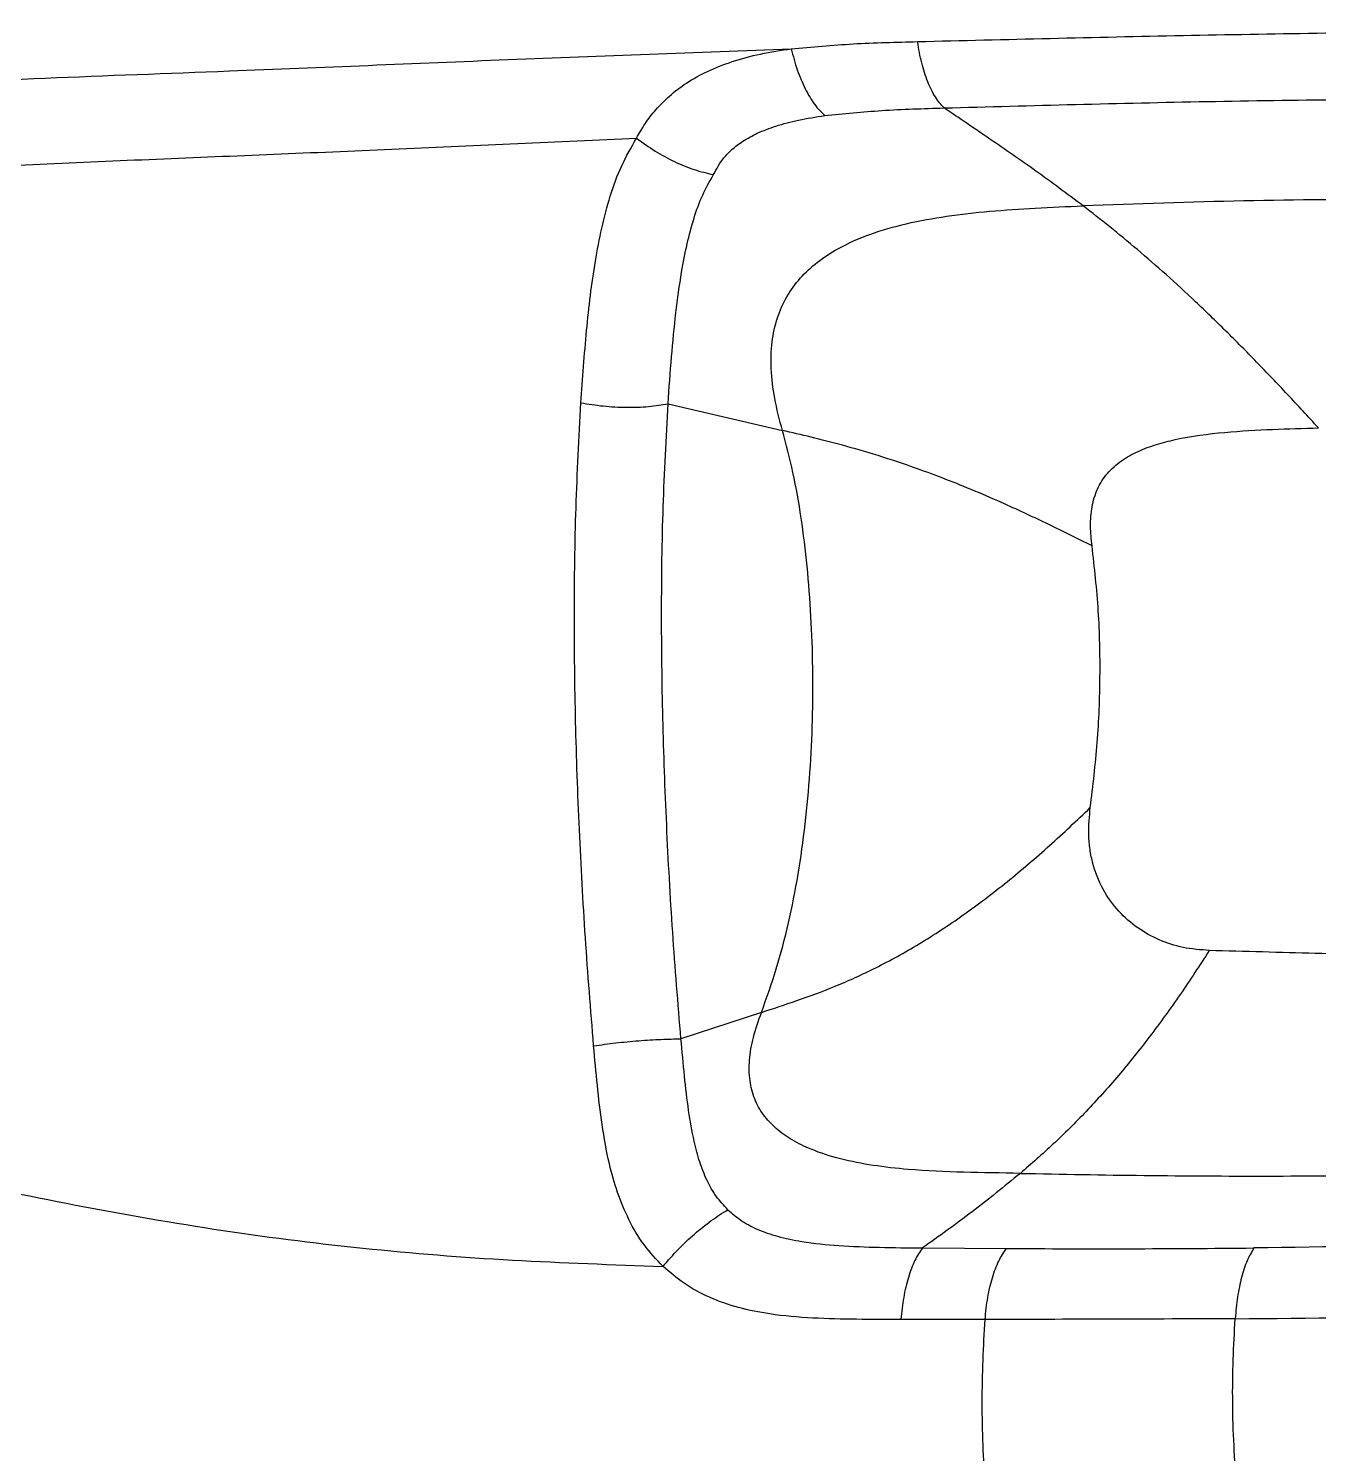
# Model space of a CAD drawing. Extents: x 939 to 1039, y 781 to 934.
# Drawn here: x 976.59 to 983.9, y 822.21 to 830.27 of the extents above; entities that cross this region are included whole.
import ezdxf

# ---------------------------------------------------------------- set-up
doc = ezdxf.new("R2010")
doc.units = 0
doc.header["$MEASUREMENT"] = 0
doc.layers.add('1', color=4, linetype='Continuous')

# ---------------------------------------------------------------- blocks, each defined once
blk = doc.blocks.new('Envoy')
at = {"layer": '1', "color": 3, "linetype": 'Continuous', "lineweight": 25}
for p, q in [((41.3826, 30.4748), (41.3828, 30.4747)), ((41.8166, 30.2687), (41.818, 30.2685)), ((41.5605, 28.9718), (42.2077, 28.8214)), ((42.0891, 25.5291), (41.6335, 25.3791)), ((43.0004, 24.1965), (43.4753, 24.1931)), ((43.3546, 23.7919), (42.8783, 23.7918))]:
    blk.add_line(p, q, dxfattribs=at)
for points, knots in [([(42.9726, 31.0208), (43.4725, 31.0333), (44.4724, 31.0583), (45.9929, 31.0804), (47.0177, 31.0901), (47.53, 31.095)], [0, 0, 0, 0, 0.333357, 0.666751, 1, 1, 1, 1]), ([(35.9769, 30.7057), (36.3176, 30.7259), (36.9995, 30.7663), (38.0332, 30.8167), (39.2499, 30.8599), (40.6528, 30.9206), (41.7219, 30.9605), (42.2573, 30.9804)], [0, 0, 0, 0, 0.166655, 0.333473, 0.499961, 0.749561, 1, 1, 1, 1]), ([(41.3826, 30.4748), (41.3978, 30.502), (41.4291, 30.5583), (41.4912, 30.6385), (41.569, 30.7169), (41.6665, 30.7907), (41.7857, 30.8568), (41.9265, 30.9117), (42.0857, 30.954), (42.1991, 30.9715), (42.2573, 30.9804)], [0, 0, 0, 0, 0.092253, 0.190375, 0.296336, 0.412557, 0.541296, 0.683442, 0.837482, 1, 1, 1, 1]), ([(42.2573, 30.9804), (42.3742, 30.9909), (42.611, 31.0121), (42.8511, 31.0179), (42.9726, 31.0208)], [0, 0, 0, 0, 0.493821, 1, 1, 1, 1]), ([(42.2573, 30.9804), (42.2681, 30.9396), (42.2896, 30.8581), (42.3354, 30.7516), (42.3883, 30.6616), (42.4276, 30.6222), (42.4472, 30.6024)], [0, 0, 0, 0, 0.25, 0.499998, 0.749999, 1, 1, 1, 1]), ([(43.123, 30.6456), (43.106, 30.6645), (43.072, 30.7023), (43.0289, 30.7913), (42.9937, 30.8977), (42.9796, 30.9797), (42.9726, 31.0208)], [0, 0, 0, 0, 0.25, 0.499999, 0.75, 1, 1, 1, 1]), ([(42.4472, 30.6024), (42.5547, 30.6131), (42.7788, 30.6355), (43.0051, 30.6421), (43.123, 30.6456)], [0, 0, 0, 0, 0.4793016, 1, 1, 1, 1]), ([(43.123, 30.6456), (43.6185, 30.6591), (44.6101, 30.6863), (46.1132, 30.7013), (47.1232, 30.6994), (47.6279, 30.6984)], [0, 0, 0, 0, 0.333219, 0.666794, 1, 1, 1, 1]), ([(43.9093, 30.0916), (43.8194, 30.1587), (43.6374, 30.2946), (43.3803, 30.4711), (43.2092, 30.5871), (43.123, 30.6456)], [0, 0, 0, 0, 0.3263, 0.66039, 1, 1, 1, 1]), ([(41.818, 30.2685), (41.8354, 30.3009), (41.8628, 30.352), (41.9233, 30.4134), (41.986, 30.461), (42.0692, 30.5062), (42.175, 30.5464), (42.3031, 30.5799), (42.3974, 30.5946), (42.4472, 30.6024)], [0, 0, 0, 0, 0.165247, 0.259667, 0.367017, 0.492214, 0.639369, 0.809547, 1, 1, 1, 1]), ([(36.0939, 30.2241), (36.5255, 30.2502), (37.3884, 30.3023), (38.7052, 30.3584), (40.0349, 30.4126), (40.9338, 30.4541), (41.3826, 30.4748)], [0, 0, 0, 0, 0.250054, 0.499923, 0.750304, 1, 1, 1, 1]), ([(41.0675, 28.9775), (41.0772, 29.1146), (41.0966, 29.3867), (41.1358, 29.7154), (41.1834, 29.967), (41.2314, 30.1479), (41.2937, 30.3208), (41.3529, 30.4234), (41.3826, 30.4748)], [0, 0, 0, 0, 0.25356, 0.503442, 0.627568, 0.751417, 0.875437, 1, 1, 1, 1]), ([(41.3828, 30.4747), (41.4171, 30.4495), (41.4859, 30.3991), (41.5967, 30.3396), (41.7087, 30.2933), (41.7807, 30.2769), (41.8166, 30.2687)], [0, 0, 0, 0, 0.25, 0.5, 0.750001, 1, 1, 1, 1]), ([(41.5605, 28.9718), (41.5668, 29.0608), (41.5789, 29.2351), (41.6034, 29.4846), (41.6324, 29.6974), (41.6666, 29.8752), (41.7053, 30.0209), (41.7524, 30.1534), (41.7964, 30.2307), (41.818, 30.2685)], [0, 0, 0, 0, 0.187305, 0.366976, 0.538396, 0.661367, 0.779324, 0.89215, 1, 1, 1, 1]), ([(42.2077, 28.8214), (42.1916, 28.8817), (42.1613, 28.9956), (42.141, 29.1641), (42.1449, 29.3175), (42.1742, 29.4558), (42.2283, 29.5786), (42.306, 29.6856), (42.4049, 29.7768), (42.5368, 29.8623), (42.7065, 29.9365), (42.9142, 29.9953), (43.142, 30.0363), (43.3862, 30.0632), (43.6445, 30.0802), (43.8193, 30.0877), (43.9093, 30.0916)], [0, 0, 0, 0, 0.076535, 0.144332, 0.204679, 0.2593, 0.310261, 0.359727, 0.409653, 0.461535, 0.535345, 0.615473, 0.702185, 0.795336, 0.894667, 1, 1, 1, 1]), ([(48.3684, 30.0558), (48.0736, 30.0698), (47.4838, 30.0977), (46.6024, 30.1208), (45.7163, 30.1299), (44.822, 30.1238), (44.2136, 30.1024), (43.9093, 30.0916)], [0, 0, 0, 0, 0.1997, 0.399532, 0.599497, 0.799629, 1, 1, 1, 1]), ([(45.2417, 28.8354), (45.1835, 28.8987), (45.0678, 29.0246), (44.8924, 29.2084), (44.7181, 29.3844), (44.5461, 29.5503), (44.3782, 29.7045), (44.2157, 29.8459), (44.0587, 29.9757), (43.9592, 30.0529), (43.9093, 30.0916)], [0, 0, 0, 0, 0.129189, 0.256568, 0.382244, 0.506527, 0.629899, 0.752969, 0.876231, 1, 1, 1, 1]), ([(41.1394, 25.3399), (41.123, 25.5435), (41.0902, 25.9495), (41.0568, 26.5628), (41.035, 27.1745), (41.0281, 27.7831), (41.0357, 28.3874), (41.0569, 28.7805), (41.0675, 28.9775)], [0, 0, 0, 0, 0.166948, 0.333064, 0.499071, 0.665363, 0.832226, 1, 1, 1, 1]), ([(41.0675, 28.9775), (41.1092, 28.9707), (41.1928, 28.9572), (41.3255, 28.9507), (41.4534, 28.9542), (41.5248, 28.9659), (41.5605, 28.9718)], [0, 0, 0, 0, 0.2500004, 0.4999996, 0.7499982, 1, 1, 1, 1]), ([(41.6335, 25.3791), (41.6171, 25.5801), (41.5843, 25.9817), (41.5508, 26.5888), (41.5288, 27.1945), (41.5217, 27.796), (41.5291, 28.3917), (41.5501, 28.7783), (41.5605, 28.9718)], [0, 0, 0, 0, 0.167039, 0.333783, 0.500204, 0.666555, 0.833102, 1, 1, 1, 1]), ([(42.0891, 25.5291), (42.1182, 25.6101), (42.1768, 25.7733), (42.2446, 26.0357), (42.299, 26.3102), (42.3391, 26.5951), (42.3658, 26.8869), (42.3797, 27.1823), (42.3815, 27.4775), (42.3714, 27.769), (42.3498, 28.053), (42.3159, 28.3253), (42.2709, 28.5841), (42.2286, 28.7428), (42.2077, 28.8214)], [0, 0, 0, 0, 0.081242, 0.163687, 0.247155, 0.331441, 0.416306, 0.501458, 0.586573, 0.671324, 0.755333, 0.838259, 0.919857, 1, 1, 1, 1]), ([(43.9601, 28.1679), (43.879, 28.2084), (43.718, 28.289), (43.4945, 28.3933), (43.2981, 28.4784), (43.1326, 28.5452), (42.947, 28.6144), (42.7487, 28.6805), (42.5489, 28.7382), (42.3716, 28.7831), (42.2612, 28.8089), (42.2077, 28.8214)], [0, 0, 0, 0, 0.135646, 0.269363, 0.357048, 0.443393, 0.528375, 0.653118, 0.774231, 0.890447, 1, 1, 1, 1]), ([(43.9601, 28.1679), (43.9562, 28.205), (43.9483, 28.2802), (43.9567, 28.3903), (43.9875, 28.4933), (44.0447, 28.5821), (44.1245, 28.6524), (44.2198, 28.7051), (44.3229, 28.7432), (44.4856, 28.7848), (44.7066, 28.813), (44.9792, 28.8283), (45.1553, 28.833), (45.2417, 28.8354)], [0, 0, 0, 0, 0.059238, 0.120107, 0.181383, 0.244072, 0.310146, 0.377509, 0.445253, 0.511519, 0.682331, 0.844072, 1, 1, 1, 1]), ([(43.9503, 26.6874), (43.9651, 26.81), (43.9947, 27.0556), (44.0086, 27.4287), (44.0011, 27.8021), (43.9738, 28.0457), (43.9601, 28.1679)], [0, 0, 0, 0, 0.24845, 0.497708, 0.748102, 1, 1, 1, 1]), ([(42.0891, 25.5291), (42.1556, 25.5507), (42.2919, 25.595), (42.5062, 25.6739), (42.7379, 25.7783), (42.9831, 25.9134), (43.2341, 26.0781), (43.4825, 26.2669), (43.723, 26.4721), (43.8742, 26.6153), (43.9503, 26.6874)], [0, 0, 0, 0, 0.112009, 0.229459, 0.350834, 0.475376, 0.602893, 0.733193, 0.865819, 1, 1, 1, 1]), ([(44.6238, 25.8789), (44.5737, 25.8828), (44.4757, 25.8905), (44.3393, 25.9355), (44.216, 26.0036), (44.107, 26.0986), (44.0168, 26.2228), (43.9664, 26.3499), (43.9461, 26.459), (43.9379, 26.562), (43.9454, 26.6381), (43.9503, 26.6874)], [0, 0, 0, 0, 0.128314, 0.251382, 0.37293, 0.496934, 0.626254, 0.761071, 0.827463, 0.888126, 1, 1, 1, 1]), ([(44.6238, 25.8789), (44.5693, 25.7955), (44.4608, 25.6295), (44.2886, 25.3918), (44.1102, 25.169), (43.9266, 24.9653), (43.7404, 24.7803), (43.6165, 24.6725), (43.5544, 24.6184)], [0, 0, 0, 0, 0.167838, 0.334262, 0.499891, 0.665658, 0.832249, 1, 1, 1, 1]), ([(49.0073, 25.7666), (48.6564, 25.7755), (47.9499, 25.7933), (47.073, 25.8151), (46.3538, 25.8333), (45.7979, 25.8476), (45.2237, 25.8626), (44.8248, 25.8734), (44.6238, 25.8789)], [0, 0, 0, 0, 0.243627, 0.490471, 0.615241, 0.741037, 0.86949, 1, 1, 1, 1]), ([(43.5544, 24.6184), (43.4479, 24.6201), (43.2401, 24.6234), (42.9593, 24.6345), (42.725, 24.6604), (42.54, 24.696), (42.3856, 24.7447), (42.2634, 24.8038), (42.171, 24.8686), (42.0976, 24.9469), (42.0462, 25.0396), (42.0195, 25.1459), (42.0184, 25.2645), (42.0416, 25.3954), (42.0725, 25.4824), (42.0891, 25.5291)], [0, 0, 0, 0, 0.154524, 0.301382, 0.393608, 0.479857, 0.559017, 0.613468, 0.66404, 0.711873, 0.759075, 0.808575, 0.863522, 0.926659, 1, 1, 1, 1]), ([(41.1394, 25.3399), (41.1807, 25.3456), (41.2633, 25.3569), (41.395, 25.3693), (41.5231, 25.3775), (41.5967, 25.3786), (41.6335, 25.3791)], [0, 0, 0, 0, 0.250001, 0.499999, 0.749999, 1, 1, 1, 1]), ([(41.5323, 24.0922), (41.4948, 24.1317), (41.4202, 24.2106), (41.336, 24.3544), (41.272, 24.5091), (41.2215, 24.6893), (41.1855, 24.8925), (41.1596, 25.116), (41.1461, 25.2654), (41.1394, 25.3399)], [0, 0, 0, 0, 0.12762, 0.254654, 0.380847, 0.506171, 0.672158, 0.836497, 1, 1, 1, 1]), ([(41.8991, 24.4126), (41.8762, 24.437), (41.8296, 24.4867), (41.7779, 24.5795), (41.7371, 24.6844), (41.7024, 24.8164), (41.6748, 24.9784), (41.6524, 25.1724), (41.64, 25.3085), (41.6335, 25.3791)], [0, 0, 0, 0, 0.102558, 0.208692, 0.320991, 0.440592, 0.612214, 0.798514, 1, 1, 1, 1]), ([(36.5107, 24.8284), (36.7821, 24.759), (37.3233, 24.6207), (38.1517, 24.4452), (38.9869, 24.2973), (39.8298, 24.1886), (40.6782, 24.1217), (41.2477, 24.102), (41.5323, 24.0922)], [0, 0, 0, 0, 0.169026, 0.336907, 0.503783, 0.66973, 0.835011, 1, 1, 1, 1]), ([(43.5544, 24.6184), (43.7886, 24.6139), (44.2599, 24.6049), (44.9554, 24.6018), (45.763, 24.6077), (46.6789, 24.6285), (47.3626, 24.6589), (47.7052, 24.6742)], [0, 0, 0, 0, 0.164614, 0.331364, 0.497934, 0.748488, 1, 1, 1, 1]), ([(43.5544, 24.6184), (43.4629, 24.544), (43.2765, 24.3923), (43.0936, 24.2626), (43.0004, 24.1965)], [0, 0, 0, 0, 0.490604, 1, 1, 1, 1]), ([(41.5323, 24.0922), (41.5603, 24.1245), (41.6163, 24.1891), (41.7095, 24.2766), (41.8053, 24.3541), (41.8678, 24.3931), (41.8991, 24.4126)], [0, 0, 0, 0, 0.25, 0.499998, 0.749999, 1, 1, 1, 1]), ([(41.8991, 24.4126), (41.9226, 24.3922), (41.9729, 24.3487), (42.0683, 24.2981), (42.1852, 24.258), (42.3404, 24.2264), (42.5332, 24.2072), (42.7612, 24.1989), (42.9189, 24.1973), (43.0004, 24.1965)], [0, 0, 0, 0, 0.08229, 0.175613, 0.283336, 0.405589, 0.587651, 0.787012, 1, 1, 1, 1]), ([(47.3694, 24.2694), (46.954, 24.251), (46.1229, 24.2144), (45.2921, 24.2023), (44.8766, 24.1962)], [0, 0, 0, 0, 0.499918, 1, 1, 1, 1]), ([(43.0004, 24.1965), (42.9854, 24.1742), (42.9552, 24.1297), (42.9192, 24.0321), (42.8916, 23.9187), (42.8827, 23.8341), (42.8783, 23.7918)], [0, 0, 0, 0, 0.2499989, 0.5000006, 0.7499991, 1, 1, 1, 1]), ([(43.3546, 23.7919), (43.359, 23.8341), (43.3678, 23.9183), (43.3951, 24.0307), (43.4307, 24.1273), (43.4604, 24.1712), (43.4753, 24.1931)], [0, 0, 0, 0, 0.250003, 0.500001, 0.750004, 1, 1, 1, 1]), ([(43.4753, 24.1931), (43.707, 24.1922), (44.1736, 24.1905), (44.6412, 24.1943), (44.8766, 24.1962)], [0, 0, 0, 0, 0.496336, 1, 1, 1, 1]), ([(44.8766, 24.1962), (44.8633, 24.1736), (44.8365, 24.1286), (44.8052, 24.0323), (44.7814, 23.9211), (44.774, 23.8378), (44.7704, 23.7962)], [0, 0, 0, 0, 0.250004, 0.500004, 0.750003, 1, 1, 1, 1]), ([(42.8783, 23.7918), (42.7946, 23.7919), (42.6281, 23.7919), (42.3802, 23.7972), (42.1565, 23.8163), (41.9602, 23.8547), (41.7963, 23.9115), (41.6514, 23.9895), (41.5708, 24.059), (41.5323, 24.0922)], [0, 0, 0, 0, 0.1761942, 0.350715, 0.5234658, 0.6511892, 0.7752178, 0.8924239, 1, 1, 1, 1]), ([(43.3546, 22.8509), (43.3502, 22.9274), (43.3413, 23.0834), (43.3375, 23.3214), (43.3413, 23.5594), (43.3502, 23.7153), (43.3546, 23.7919)], [0, 0, 0, 0, 0.245598, 0.5, 0.754401, 1, 1, 1, 1]), ([(44.7703, 23.7962), (44.5318, 23.795), (44.0585, 23.7928), (43.588, 23.7922), (43.3546, 23.7919)], [0, 0, 0, 0, 0.503882, 1, 1, 1, 1]), ([(44.7799, 22.8465), (44.7739, 22.9237), (44.7615, 23.0809), (44.7546, 23.3218), (44.7569, 23.5625), (44.7659, 23.7191), (44.7704, 23.7962)], [0, 0, 0, 0, 0.2457962, 0.5009273, 0.7545292, 1, 1, 1, 1]), ([(44.7704, 23.7962), (45.1928, 23.7996), (46.0378, 23.8064), (46.8893, 23.8294), (47.3151, 23.8409)], [0, 0, 0, 0, 0.499983, 1, 1, 1, 1])]:
    blk.add_open_spline(points, degree=3, knots=knots, dxfattribs=at)

msp = doc.modelspace()

# ---------------------------------------------------------------- block references
at = {"layer": '1'}
msp.add_blockref('Envoy', (938.6538, 799.1744), dxfattribs=at)

doc.saveas('drawing.dxf')
